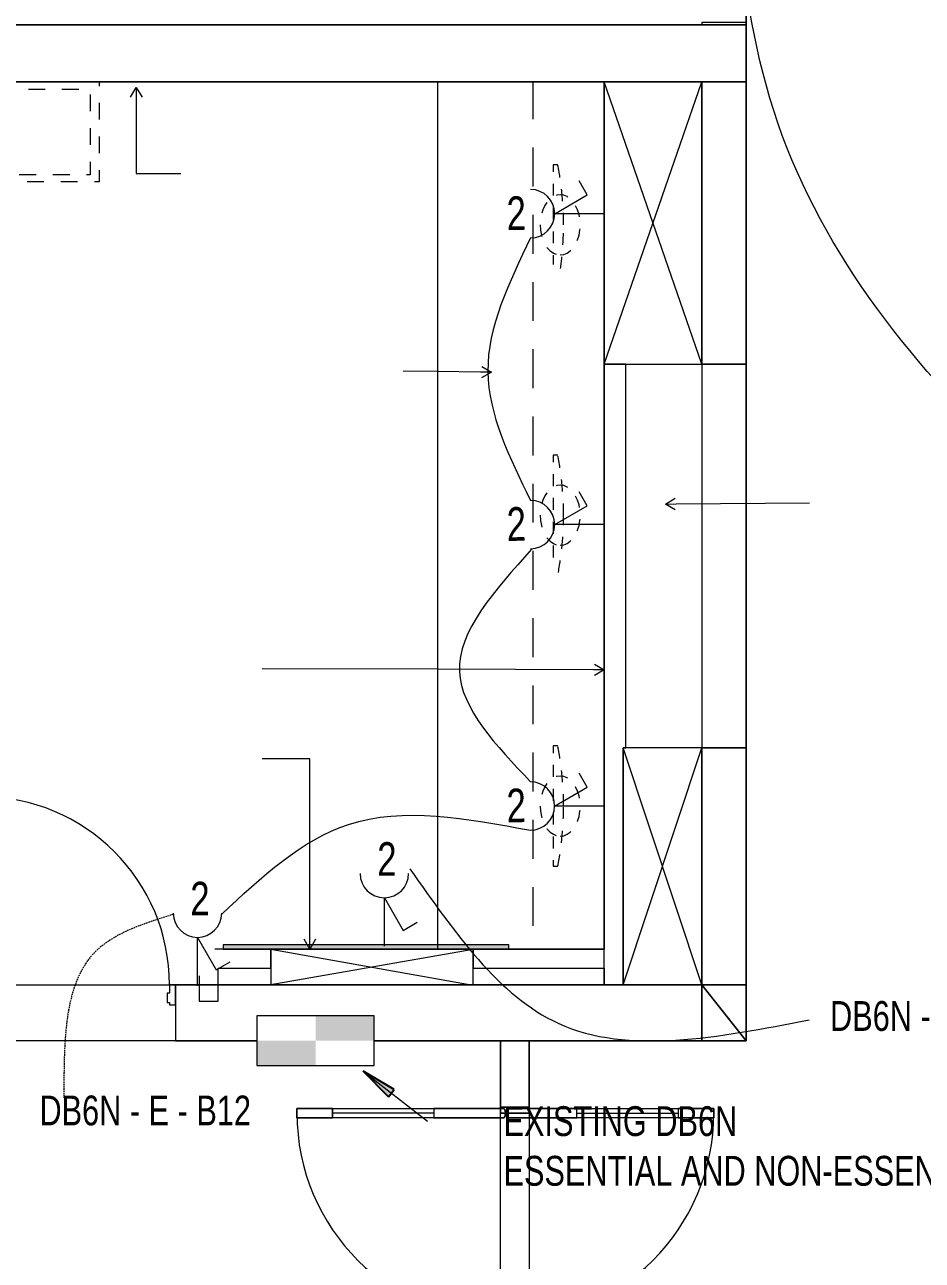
# Model space of a CAD drawing. Header units: millimetres. Extents: x 11356 to 46017, y -5218 to 16780.
# Drawn here: x 20712 to 24480, y 2852 to 8038 of the extents above; entities that cross this region are included whole.
import ezdxf

# ---------------------------------------------------------------- set-up
doc = ezdxf.new("R2010")
doc.units = ezdxf.units.MM
for name, pattern in [('IMPORT-Contour Line', [100, 50, -50]), ('IMPORT-Dashed', [282.222223, 141.111112, -141.111112]), ('IMPORT-Small Dashed', [141.111111, 70.555556, -70.555556]), ('WSP_NZ_Hidden', [9.5, 6.5, -3])]:
    doc.linetypes.add(name, pattern=pattern)
for name, color, linetype, lineweight in [('_Essential Power', 1, 'Continuous', 13), ('A-Des_ Columns', 7, 'Continuous', 13), ('A-Des_ Columns_Pen_No__183', 250, 'Continuous', 18), ('A-Des_ Columns_Pen_No__81', 251, 'Continuous', 18), ('A-Des_ Walls', 7, 'Continuous', 13), ('A-Des_ Walls_Pen_No__81', 251, 'Continuous', 18), ('ARCHICAD Doors_Pen_No__81', 251, 'Continuous', 18), ('L07 Enlarged Ground Proposed Plan 02_GFGF Enlarged Proposed Plan 02_dwg', 8, 'Continuous', 13), ('New_A-Des_ Fittings General', 7, 'Continuous', 13), ('New_A-Des_ Fittings General_Pen_No__64', 250, 'Continuous', 18), ('New_A-Des_ Fittings Joinery_Pen_No__4', 250, 'Continuous', 18), ('New_A-Des_ Fittings Joinery_Pen_No__64', 250, 'Continuous', 18), ('New_A-Des_ Furniture_Pen_No__1', 7, 'Continuous', 13), ('New_A-Des_ Furniture_Pen_No__4', 250, 'Continuous', 18), ('New_A-Des_ Walls_Pen_No__27', 250, 'Continuous', 18), ('New_A-Des_ Zones_Pen_No__94', 250, 'Continuous', 18), ('New_A-Doc_ Presentation_Furniture 1_50_Pen_No__85', 250, 'Continuous', 18)]:
    doc.layers.add(name, color=color, linetype=linetype, lineweight=lineweight)
doc.styles.add('Arial Narrow', font='ARIALN.TTF', dxfattribs={"width": 0.9, "height": 125})

# ---------------------------------------------------------------- blocks, each defined once
blk = doc.blocks.new('L07 Enlarged Ground Proposed Plan 02_GFGF Enlarged Proposed Plan 02_dwg_Column_4_1-12185969-NEW GROUND FLOOR LAYOUT - ELECTRICAL PROPOSED PLAN 02')
at = {"layer": 'A-Des_ Columns', "color": 50}
blk.add_line((23554.7, 7798.3), (23144.7, 7798.3), dxfattribs=at)
at = {"layer": 'A-Des_ Columns', "color": 50, "flags": 128}
for points in [[(23144.7, 7798.3), (23144.7, 6613.3), (23234.7, 6613.3)], [(23234.7, 6613.3), (23554.7, 6613.3), (23554.7, 7798.3)]]:
    blk.add_lwpolyline(points, dxfattribs=at)
at = {"layer": 'A-Des_ Columns_Pen_No__81', "color": 254}
blk.add_line((23554.7, 7798.3), (23144.7, 7798.3), dxfattribs=at)
at = {"layer": 'A-Des_ Columns_Pen_No__81', "color": 254, "flags": 128}
for points in [[(23144.7, 7798.3), (23144.7, 6613.3), (23234.7, 6613.3)], [(23234.7, 6613.3), (23554.7, 6613.3), (23554.7, 7798.3)]]:
    blk.add_lwpolyline(points, dxfattribs=at)
blk = doc.blocks.new('L07 Enlarged Ground Proposed Plan 02_GFGF Enlarged Proposed Plan 02_dwg_Column_5_1-12185970-NEW GROUND FLOOR LAYOUT - ELECTRICAL PROPOSED PLAN 02')
at = {"layer": 'A-Des_ Columns', "color": 50}
blk.add_line((23554.7, 5003.3), (23234.7, 5003.3), dxfattribs=at)
at = {"layer": 'A-Des_ Columns', "color": 50, "flags": 128}
for points in [[(23234.7, 5003.3), (23224.7, 5003.3), (23224.7, 4008.3)], [(23224.7, 4008.3), (23554.7, 4008.3), (23554.7, 5003.3)]]:
    blk.add_lwpolyline(points, dxfattribs=at)
at = {"layer": 'A-Des_ Columns_Pen_No__81', "color": 254}
blk.add_line((23554.7, 5003.3), (23234.7, 5003.3), dxfattribs=at)
at = {"layer": 'A-Des_ Columns_Pen_No__81', "color": 254, "flags": 128}
for points in [[(23234.7, 5003.3), (23224.7, 5003.3), (23224.7, 4008.3)], [(23224.7, 4008.3), (23554.7, 4008.3), (23554.7, 5003.3)]]:
    blk.add_lwpolyline(points, dxfattribs=at)
blk = doc.blocks.new('L07 Enlarged Ground Proposed Plan 02_GFGF Enlarged Proposed Plan 02_dwg_Wall_11_1-12185998-NEW GROUND FLOOR LAYOUT - ELECTRICAL PROPOSED PLAN 02')
at = {"layer": 'A-Des_ Walls', "color": 50, "flags": 128}
for points in [[(23739.7, 8048.3), (23554.7, 8048.3), (23554.7, 8038.3), (23739.7, 8038.3)], [(23739.7, 7798.3), (23554.7, 7798.3), (23554.7, 6613.3), (23739.7, 6613.3)]]:
    blk.add_lwpolyline(points, close=True, dxfattribs=at)
at = {"layer": 'A-Des_ Walls_Pen_No__81', "color": 254}
for p, q in [((23554.7, 7798.3), (23554.7, 6613.3)), ((23739.7, 6613.3), (23739.7, 7798.3))]:
    blk.add_line(p, q, dxfattribs=at)
at = {"layer": 'A-Des_ Walls_Pen_No__81', "color": 254, "flags": 128}
blk.add_lwpolyline([(23739.7, 8038.3), (23739.7, 8048.3), (23554.7, 8048.3), (23554.7, 8038.3)], dxfattribs=at)
blk = doc.blocks.new('L07 Enlarged Ground Proposed Plan 02_GFGF Enlarged Proposed Plan 02_dwg_CI Tools Door_12__1-12186007-NEW GROUND FLOOR LAYOUT - ELECTRICAL PROPOSED PLAN 02')
at = {"layer": 'ARCHICAD Doors_Pen_No__81', "color": 254}
for p, q in [((22429.7, 3469.3), (22004.7, 3469.3)), ((23029.7, 3469.3), (23454.7, 3469.3)), ((22429.7, 1719.3), (22004.7, 1719.3)), ((23029.7, 1719.3), (23454.7, 1719.3))]:
    blk.add_line(p, q, dxfattribs=at)
at = {"layer": 'ARCHICAD Doors_Pen_No__81', "color": 254, "flags": 128}
for points in [[(21854.7, 3449.3), (21854.7, 3489.3), (22004.7, 3489.3), (22004.7, 3449.3), (22004.7, 3489.3), (21854.7, 3489.3), (21854.7, 3449.3), (22004.7, 3449.3)], [(22709.7, 3494.3), (22829.7, 3494.3), (22829.7, 3469.3), (22709.7, 3469.3)], [(22829.7, 3469.3), (22829.7, 3494.3), (22709.7, 3494.3), (22709.7, 3469.3)], [(23604.7, 3489.3), (23454.7, 3489.3), (23454.7, 3449.3), (23604.7, 3449.3), (23604.7, 3489.3), (23454.7, 3489.3), (23454.7, 3449.3), (23604.7, 3449.3)], [(21854.7, 1739.3), (22004.7, 1739.3), (22004.7, 1699.3), (21854.7, 1699.3), (21854.7, 1739.3), (22004.7, 1739.3), (22004.7, 1699.3), (21854.7, 1699.3)], [(22709.7, 1694.3), (22829.7, 1694.3), (22829.7, 1719.3), (22709.7, 1719.3)], [(22829.7, 1719.3), (22829.7, 1694.3), (22709.7, 1694.3), (22709.7, 1719.3)], [(23604.7, 1699.3), (23454.7, 1699.3), (23454.7, 1739.3), (23604.7, 1739.3), (23604.7, 1699.3), (23454.7, 1699.3), (23454.7, 1739.3), (23604.7, 1739.3)]]:
    blk.add_lwpolyline(points, close=True, dxfattribs=at)
for points in [[(22724.3, 3489.3), (22429.7, 3489.3), (22429.7, 3449.3), (22724.3, 3449.3), (21854.7, 3449.3), (21854.7, 3489.3), (22724.3, 3489.3), (22429.7, 3489.3), (22429.7, 3449.3), (22724.3, 3449.3)], [(22735, 3449.3), (23029.7, 3449.3), (23029.7, 3489.3), (22735, 3489.3), (23604.7, 3489.3), (23604.7, 3449.3), (22735, 3449.3), (23029.7, 3449.3), (23029.7, 3489.3), (22735, 3489.3)], [(22724.3, 1699.3), (22429.7, 1699.3), (22429.7, 1739.3), (22724.3, 1739.3), (22429.7, 1739.3), (22429.7, 1699.3), (22724.3, 1699.3), (21854.7, 1699.3), (21854.7, 1739.3), (22724.3, 1739.3)], [(22735, 1739.3), (23029.7, 1739.3), (23029.7, 1699.3), (22735, 1699.3), (23029.7, 1699.3), (23029.7, 1739.3), (22735, 1739.3), (23604.7, 1739.3), (23604.7, 1699.3), (22735, 1699.3)]]:
    blk.add_lwpolyline(points, dxfattribs=at)
at = {"layer": 'ARCHICAD Doors_Pen_No__81', "color": 254}
for centre, radius, start, end in [((22689.7, 3469.3), 40, 330, 30), ((22689.7, 3469.3), 40, 330, 30), ((22689.7, 3469.3), 40, 330, 30), ((22769.7, 3469.3), 40, 150, 210), ((22769.7, 3469.3), 40, 150, 210), ((22769.7, 3469.3), 40, 150, 210), ((22729.7, 3469.3), 875, 180, 360), ((22729.7, 1719.3), 875, 0, 180), ((22689.7, 1719.3), 40, 330, 30), ((22689.7, 1719.3), 40, 330, 30), ((22689.7, 1719.3), 40, 330, 30), ((22769.7, 1719.3), 40, 150, 210), ((22769.7, 1719.3), 40, 150, 210), ((22769.7, 1719.3), 40, 150, 210)]:
    blk.add_arc(centre, radius, start, end, dxfattribs=at)
blk = doc.blocks.new('L07 Enlarged Ground Proposed Plan 02_GFGF Enlarged Proposed Plan 02_dwg_Wall_13_1-12186008-NEW GROUND FLOOR LAYOUT - ELECTRICAL PROPOSED PLAN 02')
at = {"layer": 'A-Des_ Walls', "color": 50, "flags": 128}
for points in [[(22709.7, 3773.3), (22709.7, 3494.3), (22829.7, 3494.3), (22829.7, 3773.3)], [(22709.7, 1373.3), (22829.7, 1373.3), (22829.7, 1694.3), (22709.7, 1694.3)]]:
    blk.add_lwpolyline(points, close=True, dxfattribs=at)
at = {"layer": 'A-Des_ Walls_Pen_No__81', "color": 254, "flags": 128}
for points in [[(22709.7, 3773.3), (22709.7, 3494.3), (22829.7, 3494.3), (22829.7, 3773.3)], [(22709.7, 1373.3), (22709.7, 1694.3), (22829.7, 1694.3), (22829.7, 1373.3)]]:
    blk.add_lwpolyline(points, dxfattribs=at)
blk.add_blockref('L07 Enlarged Ground Proposed Plan 02_GFGF Enlarged Proposed Plan 02_dwg_CI Tools Door_12__1-12186007-NEW GROUND FLOOR LAYOUT - ELECTRICAL PROPOSED PLAN 02', (0, 0))
blk = doc.blocks.new('L07 Enlarged Ground Proposed Plan 02_GFGF Enlarged Proposed Plan 02_dwg_Wall_43_1-12186057-NEW GROUND FLOOR LAYOUT - ELECTRICAL PROPOSED PLAN 02')
at = {"layer": 'A-Des_ Walls', "color": 50}
for p, q in [((17634.7, 7798.3), (22444.7, 7798.3)), ((22444.7, 7798.3), (23144.7, 7798.3))]:
    blk.add_line(p, q, dxfattribs=at)
at = {"layer": 'A-Des_ Walls', "color": 50, "flags": 128}
blk.add_lwpolyline([(23144.7, 7798.3), (23739.7, 7798.3), (23739.7, 8038.3), (18959.7, 8038.3)], dxfattribs=at)
at = {"layer": 'A-Des_ Walls_Pen_No__81', "color": 254}
for p, q in [((18959.7, 8038.3), (23554.7, 8038.3)), ((23739.7, 7798.3), (23739.7, 8038.3)), ((17634.7, 7798.3), (22444.7, 7798.3)), ((22444.7, 7798.3), (23144.7, 7798.3)), ((23144.7, 7798.3), (23554.7, 7798.3))]:
    blk.add_line(p, q, dxfattribs=at)
blk = doc.blocks.new('L07 Enlarged Ground Proposed Plan 02_GFGF Enlarged Proposed Plan 02_dwg_Wall_60_1-12186077-NEW GROUND FLOOR LAYOUT - ELECTRICAL PROPOSED PLAN 02')
at = {"layer": 'A-Des_ Walls', "color": 50, "flags": 128}
blk.add_lwpolyline([(18959.7, 8038.3), (23739.7, 8038.3), (23739.7, 8113.3), (18959.7, 8113.3)], dxfattribs=at)
at = {"layer": 'A-Des_ Walls_Pen_No__81', "color": 254, "flags": 128}
blk.add_lwpolyline([(18959.7, 8038.3), (23739.7, 8038.3), (23739.7, 8113.3), (18959.7, 8113.3)], dxfattribs=at)
blk = doc.blocks.new('L07 Enlarged Ground Proposed Plan 02_GFGF Enlarged Proposed Plan 02_dwg_Wall_125_1-12186162-NEW GROUND FLOOR LAYOUT - ELECTRICAL PROPOSED PLAN 02')
at = {"layer": 'A-Des_ Walls', "color": 50, "flags": 128}
blk.add_lwpolyline([(23739.7, 4008.3), (23739.7, 5003.3), (23554.7, 5003.3), (23554.7, 4008.3)], close=True, dxfattribs=at)
at = {"layer": 'A-Des_ Walls_Pen_No__81', "color": 254}
for p, q in [((23554.7, 5003.3), (23554.7, 4008.3)), ((23739.7, 4008.3), (23739.7, 5003.3))]:
    blk.add_line(p, q, dxfattribs=at)
blk = doc.blocks.new('L07 Enlarged Ground Proposed Plan 02_GFGF Enlarged Proposed Plan 02_dwg_Wall_126_1-12186163-NEW GROUND FLOOR LAYOUT - ELECTRICAL PROPOSED PLAN 02')
at = {"layer": 'A-Des_ Walls', "color": 50, "flags": 128}
blk.add_lwpolyline([(23554.7, 6613.3), (23554.7, 5003.3), (23739.7, 5003.3), (23739.7, 6613.3)], close=True, dxfattribs=at)
at = {"layer": 'A-Des_ Walls_Pen_No__81', "color": 254}
for p, q in [((23554.7, 6613.3), (23554.7, 5003.3)), ((23739.7, 5003.3), (23739.7, 6613.3))]:
    blk.add_line(p, q, dxfattribs=at)
blk = doc.blocks.new('L07 Enlarged Ground Proposed Plan 02_GFGF Enlarged Proposed Plan 02_dwg_Slab_29_1-12186318-NEW GROUND FLOOR LAYOUT - ELECTRICAL PROPOSED PLAN 02')
at = {"layer": 'New_A-Des_ Fittings Joinery_Pen_No__64', "color": 253}
for p, q in [((22444.7, 4176.3), (22444.7, 4158.3)), ((22444.7, 4158.3), (22594.7, 4158.3)), ((22594.7, 4158.3), (22744.7, 4158.3))]:
    blk.add_line(p, q, dxfattribs=at)
at = {"layer": 'New_A-Des_ Fittings Joinery_Pen_No__64', "color": 253, "flags": 128}
for points in [[(23144.7, 6613.3), (23144.7, 7798.3), (22444.7, 7798.3), (22444.7, 5494.7), (22444.7, 4858.3), (22444.7, 4176.3)], [(22744.7, 4158.3), (23144.7, 4158.3), (23144.7, 5003.3), (23144.7, 6613.3)]]:
    blk.add_lwpolyline(points, dxfattribs=at)
blk = doc.blocks.new('L07 Enlarged Ground Proposed Plan 02_GFGF Enlarged Proposed Plan 02_dwg_Wall_129_1-12186336-NEW GROUND FLOOR LAYOUT - ELECTRICAL PROPOSED PLAN 02')
at = {"layer": 'New_A-Des_ Walls_Pen_No__27', "color": 253}
blk.add_line((23144.7, 5003.3), (23144.7, 4158.3), dxfattribs=at)
at = {"layer": 'New_A-Des_ Walls_Pen_No__27', "color": 253, "flags": 128}
blk.add_lwpolyline([(23144.7, 4078.3), (23144.7, 4008.3), (23224.7, 4008.3), (23224.7, 5003.3)], dxfattribs=at)
blk = doc.blocks.new('L07 Enlarged Ground Proposed Plan 02_GFGF Enlarged Proposed Plan 02_dwg_Wall_135_1-12186342-NEW GROUND FLOOR LAYOUT - ELECTRICAL PROPOSED PLAN 02')
at = {"layer": 'New_A-Des_ Walls_Pen_No__27', "color": 253}
for p, q in [((22744.7, 4158.3), (22594.7, 4158.3)), ((23144.7, 4158.3), (22744.7, 4158.3))]:
    blk.add_line(p, q, dxfattribs=at)
at = {"layer": 'New_A-Des_ Walls_Pen_No__27', "color": 253, "flags": 128}
blk.add_lwpolyline([(22594.7, 4158.3), (22594.7, 4078.3), (23144.7, 4078.3)], dxfattribs=at)
blk = doc.blocks.new('L07 Enlarged Ground Proposed Plan 02_GFGF Enlarged Proposed Plan 02_dwg_Wall_136_1-12186343-NEW GROUND FLOOR LAYOUT - ELECTRICAL PROPOSED PLAN 02')
at = {"layer": 'New_A-Des_ Walls_Pen_No__27', "color": 253, "flags": 128}
blk.add_lwpolyline([(23224.7, 5003.3), (23234.7, 5003.3), (23234.7, 6613.3), (23144.7, 6613.3), (23144.7, 5003.3)], dxfattribs=at)
blk = doc.blocks.new('L07 Enlarged Ground Proposed Plan 02_GFGF Enlarged Proposed Plan 02_dwg_Wall_137_1-12186344-NEW GROUND FLOOR LAYOUT - ELECTRICAL PROPOSED PLAN 02')
at = {"layer": 'New_A-Des_ Walls_Pen_No__27', "color": 253}
for p, q in [((21544.7, 4158.3), (21509.7, 4158.3)), ((21744.7, 4158.3), (21544.7, 4158.3))]:
    blk.add_line(p, q, dxfattribs=at)
at = {"layer": 'New_A-Des_ Walls_Pen_No__27', "color": 253, "flags": 128}
blk.add_lwpolyline([(21524.7, 4078.3), (21744.7, 4078.3), (21744.7, 4158.3)], dxfattribs=at)
blk = doc.blocks.new('L07 Enlarged Ground Proposed Plan 02_GFGF Enlarged Proposed Plan 02_dwg_Wall_138_1-12186345-NEW GROUND FLOOR LAYOUT - ELECTRICAL PROPOSED PLAN 02')
at = {"layer": 'New_A-Des_ Walls_Pen_No__27', "color": 253, "flags": 128}
blk.add_lwpolyline([(21444.7, 4045.7), (21444.7, 3939.9), (21524.7, 3939.9), (21524.7, 4078.3)], dxfattribs=at)
blk = doc.blocks.new('L07 Enlarged Ground Proposed Plan 02_GFGF Enlarged Proposed Plan 02_dwg_Monitor _LCD_ 24-12186386-NEW GROUND FLOOR LAYOUT - ELECTRICAL PROPOSED PLAN 02')
at = {"layer": 'New_A-Des_ Furniture_Pen_No__4', "color": 253, "linetype": 'IMPORT-Contour Line', "flags": 128}
blk.add_lwpolyline([(22949.8, 7450.8), (22929.8, 7450.8), (22929.8, 7031.9)], dxfattribs=at)
blk.add_lwpolyline([(22959.8, 7072.1), (22974.4, 7074), (22988.5, 7079.7), (23001.8, 7089), (23013.8, 7101.6), (23024.2, 7117.2), (23032.6, 7135.2), (23038.8, 7155.1), (23042.6, 7176.4), (23043.9, 7198.3), (23042.6, 7220.2), (23038.8, 7241.5), (23032.6, 7261.4), (23024.2, 7279.5), (23013.8, 7295), (23001.8, 7307.6), (22988.5, 7316.9), (22974.4, 7322.6), (22959.8, 7324.5), (22945.1, 7322.6), (22931, 7316.9), (22917.7, 7307.6), (22905.7, 7295), (22895.3, 7279.5), (22886.9, 7261.4), (22880.7, 7241.5), (22876.9, 7220.2), (22875.6, 7198.3), (22876.9, 7176.4), (22880.7, 7155.1), (22886.9, 7135.2), (22895.3, 7117.2), (22905.7, 7101.6), (22917.7, 7089), (22931, 7079.7), (22945.1, 7074)], close=True, dxfattribs=at)
at = {"layer": 'New_A-Des_ Furniture_Pen_No__4', "color": 253, "linetype": 'IMPORT-Contour Line'}
for start, end in [(360, 10.9312), (352.0617, 0)]:
    blk.add_arc((21642.6, 7198.3), 1331.3, start, end, dxfattribs=at)
blk = doc.blocks.new('L07 Enlarged Ground Proposed Plan 02_GFGF Enlarged Proposed Plan 02_dwg_Cadimage Cabinet_8-12186408-NEW GROUND FLOOR LAYOUT - ELECTRICAL PROPOSED PLAN 02')
at = {"layer": 'New_A-Des_ Fittings Joinery_Pen_No__4', "color": 253, "linetype": 'IMPORT-Dashed', "flags": 128}
blk.add_lwpolyline([(22844.7, 4158.3), (23144.7, 4158.3), (23144.7, 5068.3), (23144.7, 5978.3), (23144.7, 6888.3), (23144.7, 7798.3), (22844.7, 7798.3), (22844.7, 4158.3), (23144.7, 4158.3), (23144.7, 7798.3), (22844.7, 7798.3), (22844.7, 6888.3), (22844.7, 5978.3), (22844.7, 5068.3)], close=True, dxfattribs=at)
blk = doc.blocks.new('L07 Enlarged Ground Proposed Plan 02_GFGF Enlarged Proposed Plan 02_dwg_Monitor _LCD_ 24-12186409-NEW GROUND FLOOR LAYOUT - ELECTRICAL PROPOSED PLAN 02')
at = {"layer": 'New_A-Des_ Furniture_Pen_No__4', "color": 253, "linetype": 'IMPORT-Contour Line', "flags": 128}
blk.add_lwpolyline([(22949.8, 5010.8), (22929.8, 5010.8), (22929.8, 4505.9), (22949.8, 4505.9)], dxfattribs=at)
blk.add_lwpolyline([(22959.8, 4632.1), (22974.4, 4634), (22988.5, 4639.7), (23001.8, 4649), (23013.8, 4661.6), (23024.2, 4677.2), (23032.6, 4695.2), (23038.8, 4715.1), (23042.6, 4736.4), (23043.9, 4758.3), (23042.6, 4780.2), (23038.8, 4801.5), (23032.6, 4821.4), (23024.2, 4839.5), (23013.8, 4855), (23001.8, 4867.6), (22988.5, 4876.9), (22974.4, 4882.6), (22959.8, 4884.5), (22945.1, 4882.6), (22931, 4876.9), (22917.7, 4867.6), (22905.7, 4855), (22895.3, 4839.5), (22886.9, 4821.4), (22880.7, 4801.5), (22876.9, 4780.2), (22875.6, 4758.3), (22876.9, 4736.4), (22880.7, 4715.1), (22886.9, 4695.2), (22895.3, 4677.2), (22905.7, 4661.6), (22917.7, 4649), (22931, 4639.7), (22945.1, 4634)], close=True, dxfattribs=at)
at = {"layer": 'New_A-Des_ Furniture_Pen_No__4', "color": 253, "linetype": 'IMPORT-Contour Line'}
for start, end in [(360, 10.9312), (349.0688, 0)]:
    blk.add_arc((21642.6, 4758.3), 1331.3, start, end, dxfattribs=at)
blk = doc.blocks.new('L07 Enlarged Ground Proposed Plan 02_GFGF Enlarged Proposed Plan 02_dwg_trolley_box_bis_20130117-12186410-NEW GROUND FLOOR LAYOUT - ELECTRICAL PROPOSED PLAN 02')
at = {"layer": 'New_A-Des_ Furniture_Pen_No__1', "color": 9, "linetype": 'IMPORT-Small Dashed', "flags": 128}
for points in [[(20124.9, 7798.3), (21024.9, 7798.3), (21024.9, 7378.3), (20124.9, 7378.3)], [(20162.9, 7768.3), (20986.9, 7768.3), (20986.9, 7408.3), (20162.9, 7408.3)]]:
    blk.add_lwpolyline(points, close=True, dxfattribs=at)
blk = doc.blocks.new('L07 Enlarged Ground Proposed Plan 02_GFGF Enlarged Proposed Plan 02_dwg_Monitor _LCD_ 24-12186413-NEW GROUND FLOOR LAYOUT - ELECTRICAL PROPOSED PLAN 02')
at = {"layer": 'New_A-Des_ Furniture_Pen_No__4', "color": 253, "linetype": 'IMPORT-Contour Line', "flags": 128}
blk.add_lwpolyline([(22949.8, 6231.6), (22929.8, 6231.6), (22929.8, 5751.9)], dxfattribs=at)
blk.add_lwpolyline([(22959.8, 5852.9), (22974.4, 5854.8), (22988.5, 5860.5), (23001.8, 5869.8), (23013.8, 5882.4), (23024.2, 5898), (23032.6, 5916), (23038.8, 5935.9), (23042.6, 5957.2), (23043.9, 5979.1), (23042.6, 6001), (23038.8, 6022.3), (23032.6, 6042.2), (23024.2, 6060.3), (23013.8, 6075.8), (23001.8, 6088.4), (22988.5, 6097.7), (22974.4, 6103.4), (22959.8, 6105.3), (22945.1, 6103.4), (22931, 6097.7), (22917.7, 6088.4), (22905.7, 6075.8), (22895.3, 6060.3), (22886.9, 6042.2), (22880.7, 6022.3), (22876.9, 6001), (22875.6, 5979.1), (22876.9, 5957.2), (22880.7, 5935.9), (22886.9, 5916), (22895.3, 5898), (22905.7, 5882.4), (22917.7, 5869.8), (22931, 5860.5), (22945.1, 5854.8)], close=True, dxfattribs=at)
at = {"layer": 'New_A-Des_ Furniture_Pen_No__4', "color": 253, "linetype": 'IMPORT-Contour Line'}
for start, end in [(360, 10.9312), (349.6199, 0)]:
    blk.add_arc((21642.6, 5979.1), 1331.3, start, end, dxfattribs=at)
blk = doc.blocks.new('L07 Enlarged Ground Proposed Plan 02_GFGF Enlarged Proposed Plan 02_dwg_Slab_45_1-12186419-NEW GROUND FLOOR LAYOUT - ELECTRICAL PROPOSED PLAN 02')
at = {"layer": 'New_A-Des_ Fittings General', "lineweight": 18}
blk.add_hatch(color=10, dxfattribs=at).paths.add_polyline_path([(21544.7, 4158.3), (22744.7, 4158.3), (22744.7, 4176.3), (21544.7, 4176.3)])
at = {"layer": 'New_A-Des_ Fittings General_Pen_No__64', "color": 253, "flags": 128}
blk.add_lwpolyline([(21544.7, 4158.3), (22744.7, 4158.3), (22744.7, 4176.3), (21544.7, 4176.3)], close=True, dxfattribs=at)
blk = doc.blocks.new('L07 Enlarged Ground Proposed Plan 02_GFGF Enlarged Proposed Plan 02_dwg_CI Tools Door_50__1-12186425-NEW GROUND FLOOR LAYOUT - ELECTRICAL PROPOSED PLAN 02')
at = {"layer": 'ARCHICAD Doors_Pen_No__81', "color": 254}
blk.add_line((20547.2, 4383.3), (20547.2, 4628.3), dxfattribs=at)
at = {"layer": 'ARCHICAD Doors_Pen_No__81', "color": 254, "flags": 128}
for points in [[(20564.7, 4383.3), (20564.7, 4008.3), (20529.7, 4008.3), (20529.7, 4798.3), (20564.7, 4798.3), (20564.7, 4008.3), (20529.7, 4008.3), (20529.7, 4383.3), (20564.7, 4383.3), (20564.7, 4008.3), (20529.7, 4008.3), (20529.7, 4383.3)], [(20564.7, 4798.3), (20529.7, 4798.3), (20529.7, 4628.3), (20564.7, 4628.3), (20529.7, 4628.3), (20529.7, 4798.3), (20564.7, 4798.3), (20564.7, 4628.3)], [(20539.7, 3973.3), (20539.7, 3933.3), (20529.7, 3933.3), (20529.7, 3923.3), (20504.7, 3923.3), (20504.7, 4008.3), (20529.7, 4008.3), (20529.7, 3973.3), (20539.7, 3973.3), (20539.7, 3933.3), (20529.7, 3933.3), (20529.7, 3923.3), (20504.7, 3923.3), (20504.7, 4008.3), (20529.7, 4008.3), (20529.7, 3973.3)], [(21309.7, 3973.3), (21309.7, 3933.3), (21319.7, 3933.3), (21319.7, 3923.3), (21344.7, 3923.3), (21344.7, 4008.3), (21319.7, 4008.3), (21319.7, 3973.3), (21309.7, 3973.3), (21309.7, 3933.3), (21319.7, 3933.3), (21319.7, 3923.3), (21344.7, 3923.3), (21344.7, 4008.3), (21319.7, 4008.3), (21319.7, 3973.3)]]:
    blk.add_lwpolyline(points, close=True, dxfattribs=at)
at = {"layer": 'ARCHICAD Doors_Pen_No__81', "color": 254}
blk.add_arc((20529.7, 4008.3), 790, 0, 90, dxfattribs=at)
blk = doc.blocks.new('L07 Enlarged Ground Proposed Plan 02_GFGF Enlarged Proposed Plan 02_dwg_Wall_139_1-12186428-NEW GROUND FLOOR LAYOUT - ELECTRICAL PROPOSED PLAN 02')
at = {"layer": 'A-Des_ Walls', "color": 50, "flags": 128}
for points in [[(21344.7, 4008.3), (21344.7, 3923.3), (21344.7, 3773.3), (21686.8, 3773.3)], [(22179.5, 3773.3), (23554.7, 3773.3), (23554.7, 4008.3), (21344.7, 4008.3)]]:
    blk.add_lwpolyline(points, dxfattribs=at)
for points in [[(23739.7, 4008.3), (23554.7, 4008.3), (23739.7, 3773.3)], [(23554.7, 3773.3), (23739.7, 3773.3), (23554.7, 4008.3)]]:
    blk.add_lwpolyline(points, close=True, dxfattribs=at)
at = {"layer": 'A-Des_ Walls_Pen_No__81', "color": 254}
blk.add_line((22179.5, 3773.3), (22709.7, 3773.3), dxfattribs=at)
at = {"layer": 'A-Des_ Walls_Pen_No__81', "color": 254, "flags": 128}
for points in [[(23554.7, 4008.3), (21344.7, 4008.3), (21344.7, 3923.3), (21344.7, 3773.3), (21686.8, 3773.3)], [(22829.7, 3773.3), (23739.7, 3773.3), (23739.7, 4008.3)]]:
    blk.add_lwpolyline(points, dxfattribs=at)
blk.add_blockref('L07 Enlarged Ground Proposed Plan 02_GFGF Enlarged Proposed Plan 02_dwg_CI Tools Door_50__1-12186425-NEW GROUND FLOOR LAYOUT - ELECTRICAL PROPOSED PLAN 02', (0, 0))
blk = doc.blocks.new('L07 Enlarged Ground Proposed Plan 02_GFGF Enlarged Proposed Plan 02_dwg_Column_20_1-12186429-NEW GROUND FLOOR LAYOUT - ELECTRICAL PROPOSED PLAN 02')
at = {"layer": 'A-Des_ Columns', "color": 50, "flags": 128}
blk.add_lwpolyline([(22594.7, 4158.3), (21744.7, 4158.3), (21744.7, 4008.3), (22594.7, 4008.3)], close=True, dxfattribs=at)
at = {"layer": 'A-Des_ Columns_Pen_No__81', "color": 254, "flags": 128}
blk.add_lwpolyline([(22594.7, 4158.3), (21744.7, 4158.3), (21744.7, 4008.3), (22594.7, 4008.3)], close=True, dxfattribs=at)
blk = doc.blocks.new('L07 Enlarged Ground Proposed Plan 02_GFGF Enlarged Proposed Plan 02_dwg_ARROWHEAD_14-12186451-NEW GROUND FLOOR LAYOUT - ELECTRICAL PROPOSED PLAN 02')
at = {"layer": 'New_A-Doc_ Presentation_Furniture 1_50_Pen_No__85', "color": 9, "lineweight": 13}
blk.add_line((0, 0), (-1, 0), dxfattribs=at)
at = {"layer": 'New_A-Doc_ Presentation_Furniture 1_50_Pen_No__85', "color": 9, "lineweight": 13, "flags": 128}
blk.add_lwpolyline([(-0.9093, 0.525), (0, 0), (-0.9093, -0.525)], dxfattribs=at)
blk = doc.blocks.new('L07 Enlarged Ground Proposed Plan 02_GFGF Enlarged Proposed Plan 02_dwg-12097911-NEW GROUND FLOOR LAYOUT - ELECTRICAL PROPOSED PLAN 02')
at = {"layer": 'A-Des_ Columns_Pen_No__183', "color": 253}
for p, q in [((23144.7, 6613.3), (23554.7, 7798.3)), ((23554.7, 6613.3), (23144.7, 7798.3)), ((23224.7, 4008.3), (23554.7, 5003.3)), ((23554.7, 4008.3), (23224.7, 5003.3)), ((21736.4, 4008.3), (22594.7, 4158.3)), ((21744.7, 4158.3), (22586.4, 4008.3))]:
    blk.add_line(p, q, dxfattribs=at)
at = {"layer": 'New_A-Des_ Zones_Pen_No__94', "color": 253}
for p, q in [((23144.7, 5003.3), (23144.7, 6613.3)), ((20359.7, 4008.3), (21444.7, 4008.3)), ((21444.7, 4008.3), (21524.7, 4008.3)), ((21524.7, 4008.3), (23144.7, 4008.3)), ((21686.8, 3773.3), (11894.6, 3773.3))]:
    blk.add_line(p, q, dxfattribs=at)
at = {"layer": 'New_A-Des_ Zones_Pen_No__94', "color": 253, "flags": 128}
for points in [[(23739.7, 8048.3), (23739.7, 3773.3), (22829.7, 3773.3), (22829.7, 1373.3), (23739.7, 1373.3), (23739.7, -3311.6), (25919.7, -3311.6), (25919.7, -2319.3), (26320.7, -2319.3), (26316.4, 98), (25919.7, 98), (25919.7, 1373.3), (32239.7, 1373.3), (32239.7, 3773.3), (25919.7, 3773.3), (25919.7, 8048.3), (25919.7, 8113.3), (24399.7, 8113.3), (23739.7, 8113.3), (23739.7, 8048.3)], [(22444.7, 7798.3), (20084.7, 7798.3), (20084.7, 7378.3), (19114.7, 7378.3), (19114.7, 7798.3), (17634.7, 7798.3)], [(23144.7, 6613.3), (23144.7, 7798.3), (22444.7, 7798.3)], [(23144.7, 4008.3), (23144.7, 4078.3), (23144.7, 5003.3)], [(11894.6, 1373.3), (22709.7, 1373.3), (22709.7, 3773.3), (22179.5, 3773.3)]]:
    blk.add_lwpolyline(points, dxfattribs=at)
at = {"layer": 'New_A-Doc_ Presentation_Furniture 1_50_Pen_No__85', "color": 253}
for p, q in [((22444.7, 6582.4), (22300.2, 6584.3)), ((22625.7, 6580), (22444.7, 6582.4)), ((23446.8, 6026.5), (24006.3, 6031)), ((22444.7, 5332.4), (21708.6, 5334.9)), ((23099.1, 5330.2), (22444.7, 5332.4))]:
    blk.add_line(p, q, dxfattribs=at)
at = {"layer": 'New_A-Doc_ Presentation_Furniture 1_50_Pen_No__85', "color": 253, "flags": 128}
for points in [[(21180.6, 7729.7), (21180.6, 7413.3), (21367.8, 7413.3)], [(21908.9, 4203.9), (21908.9, 4956.8), (21708.6, 4956.8)]]:
    blk.add_lwpolyline(points, dxfattribs=at)
for name in ['L07 Enlarged Ground Proposed Plan 02_GFGF Enlarged Proposed Plan 02_dwg_Wall_60_1-12186077-NEW GROUND FLOOR LAYOUT - ELECTRICAL PROPOSED PLAN 02', 'L07 Enlarged Ground Proposed Plan 02_GFGF Enlarged Proposed Plan 02_dwg_Wall_11_1-12185998-NEW GROUND FLOOR LAYOUT - ELECTRICAL PROPOSED PLAN 02', 'L07 Enlarged Ground Proposed Plan 02_GFGF Enlarged Proposed Plan 02_dwg_Wall_43_1-12186057-NEW GROUND FLOOR LAYOUT - ELECTRICAL PROPOSED PLAN 02', 'L07 Enlarged Ground Proposed Plan 02_GFGF Enlarged Proposed Plan 02_dwg_trolley_box_bis_20130117-12186410-NEW GROUND FLOOR LAYOUT - ELECTRICAL PROPOSED PLAN 02', 'L07 Enlarged Ground Proposed Plan 02_GFGF Enlarged Proposed Plan 02_dwg_Slab_29_1-12186318-NEW GROUND FLOOR LAYOUT - ELECTRICAL PROPOSED PLAN 02', 'L07 Enlarged Ground Proposed Plan 02_GFGF Enlarged Proposed Plan 02_dwg_Cadimage Cabinet_8-12186408-NEW GROUND FLOOR LAYOUT - ELECTRICAL PROPOSED PLAN 02', 'L07 Enlarged Ground Proposed Plan 02_GFGF Enlarged Proposed Plan 02_dwg_Column_4_1-12185969-NEW GROUND FLOOR LAYOUT - ELECTRICAL PROPOSED PLAN 02', 'L07 Enlarged Ground Proposed Plan 02_GFGF Enlarged Proposed Plan 02_dwg_Monitor _LCD_ 24-12186386-NEW GROUND FLOOR LAYOUT - ELECTRICAL PROPOSED PLAN 02', 'L07 Enlarged Ground Proposed Plan 02_GFGF Enlarged Proposed Plan 02_dwg_Wall_136_1-12186343-NEW GROUND FLOOR LAYOUT - ELECTRICAL PROPOSED PLAN 02', 'L07 Enlarged Ground Proposed Plan 02_GFGF Enlarged Proposed Plan 02_dwg_Wall_126_1-12186163-NEW GROUND FLOOR LAYOUT - ELECTRICAL PROPOSED PLAN 02', 'L07 Enlarged Ground Proposed Plan 02_GFGF Enlarged Proposed Plan 02_dwg_Monitor _LCD_ 24-12186413-NEW GROUND FLOOR LAYOUT - ELECTRICAL PROPOSED PLAN 02', 'L07 Enlarged Ground Proposed Plan 02_GFGF Enlarged Proposed Plan 02_dwg_Wall_139_1-12186428-NEW GROUND FLOOR LAYOUT - ELECTRICAL PROPOSED PLAN 02', 'L07 Enlarged Ground Proposed Plan 02_GFGF Enlarged Proposed Plan 02_dwg_Monitor _LCD_ 24-12186409-NEW GROUND FLOOR LAYOUT - ELECTRICAL PROPOSED PLAN 02', 'L07 Enlarged Ground Proposed Plan 02_GFGF Enlarged Proposed Plan 02_dwg_Wall_129_1-12186336-NEW GROUND FLOOR LAYOUT - ELECTRICAL PROPOSED PLAN 02', 'L07 Enlarged Ground Proposed Plan 02_GFGF Enlarged Proposed Plan 02_dwg_Column_5_1-12185970-NEW GROUND FLOOR LAYOUT - ELECTRICAL PROPOSED PLAN 02', 'L07 Enlarged Ground Proposed Plan 02_GFGF Enlarged Proposed Plan 02_dwg_Wall_125_1-12186162-NEW GROUND FLOOR LAYOUT - ELECTRICAL PROPOSED PLAN 02', 'L07 Enlarged Ground Proposed Plan 02_GFGF Enlarged Proposed Plan 02_dwg_Wall_137_1-12186344-NEW GROUND FLOOR LAYOUT - ELECTRICAL PROPOSED PLAN 02', 'L07 Enlarged Ground Proposed Plan 02_GFGF Enlarged Proposed Plan 02_dwg_Slab_45_1-12186419-NEW GROUND FLOOR LAYOUT - ELECTRICAL PROPOSED PLAN 02', 'L07 Enlarged Ground Proposed Plan 02_GFGF Enlarged Proposed Plan 02_dwg_Column_20_1-12186429-NEW GROUND FLOOR LAYOUT - ELECTRICAL PROPOSED PLAN 02', 'L07 Enlarged Ground Proposed Plan 02_GFGF Enlarged Proposed Plan 02_dwg_Wall_135_1-12186342-NEW GROUND FLOOR LAYOUT - ELECTRICAL PROPOSED PLAN 02', 'L07 Enlarged Ground Proposed Plan 02_GFGF Enlarged Proposed Plan 02_dwg_Wall_138_1-12186345-NEW GROUND FLOOR LAYOUT - ELECTRICAL PROPOSED PLAN 02', 'L07 Enlarged Ground Proposed Plan 02_GFGF Enlarged Proposed Plan 02_dwg_Wall_13_1-12186008-NEW GROUND FLOOR LAYOUT - ELECTRICAL PROPOSED PLAN 02']:
    blk.add_blockref(name, (0, 0))
for p, xscale, yscale, zscale, rotation in [((21180.6, 7775.3), 45.60000000000001, 45.60000000000001, 45.60000000000001, 90), ((22671.3, 6579.4), 45.6, 45.6, 45.6, 359.239533358132), ((23401.2, 6026.1), 45.6, 45.6, 45.6, 180.4664156413169), ((23144.7, 5330), 45.6, 45.6, 45.6, 359.8034703796769), ((21908.9, 4158.3), 45.6, 45.6, 45.6, 270)]:
    blk.add_blockref('L07 Enlarged Ground Proposed Plan 02_GFGF Enlarged Proposed Plan 02_dwg_ARROWHEAD_14-12186451-NEW GROUND FLOOR LAYOUT - ELECTRICAL PROPOSED PLAN 02', p, dxfattribs=dict(xscale=xscale, yscale=yscale, zscale=zscale, rotation=rotation))

msp = doc.modelspace()

# ---------------------------------------------------------------- hatches: boundary and pattern name
for color, points in [(1, [(22179.5, 3773.3), (22179.5, 3877.1), (21933.2, 3877.1), (21933.2, 3773.3)]), (1, [(21933.2, 3669.5), (21933.2, 3773.3), (21686.8, 3773.3), (21686.8, 3669.5)]), (7, [(22133, 3645.7), (22239.2, 3537.9), (22263.4, 3569.1)])]:
    msp.add_hatch(color=color).paths.add_polyline_path(points)

# ---------------------------------------------------------------- linework, layer by layer
at = {"color": 10, "lineweight": 18}
for p, q in [((21686.8, 3877.1), (21686.8, 3669.5)), ((22179.5, 3877.1), (21686.8, 3877.1)), ((22179.5, 3669.5), (22179.5, 3877.1)), ((21686.8, 3669.5), (22179.5, 3669.5))]:
    msp.add_line(p, q, dxfattribs=at)
at = {"color": 7}
for p, q in [((22133, 3645.7), (22239.2, 3537.9)), ((22263.4, 3569.1), (22133, 3645.7)), ((22239.2, 3537.9), (22263.4, 3569.1))]:
    msp.add_line(p, q, dxfattribs=at)
at = {"layer": '_Essential Power', "color": 10, "lineweight": 18}
for p, q in [((23073.5, 7324), (23039.7, 7382.7)), ((22936.7, 7245), (23073.5, 7324)), ((23139.9, 7245), (22936.7, 7245)), ((23073.5, 6019.1), (23039.7, 6077.7)), ((22936.6, 5940.1), (23073.5, 6019.1)), ((23139.9, 5940.1), (22936.6, 5940.1)), ((23073.2, 4837.7), (23039.3, 4896.3)), ((22936.3, 4758.6), (23073.2, 4837.7)), ((23139.5, 4758.6), (22936.3, 4758.6)), ((22221.7, 4170.1), (22221.7, 4373.3)), ((22221.7, 4373.3), (22300.7, 4236.4)), ((22300.7, 4236.4), (22359.4, 4270.3)), ((21437.2, 4003.8), (21437.2, 4207)), ((21437.2, 4207), (21516.2, 4070.2)), ((21516.2, 4070.2), (21574.9, 4104))]:
    msp.add_line(p, q, dxfattribs=at)
at = {"layer": '_Essential Power', "color": 7}
msp.add_line((22133, 3645.7), (22402.4, 3435.7), dxfattribs=at)
at = {"layer": '_Essential Power', "color": 10, "lineweight": 18}
for centre, start, end in [((22835.1, 7245), 270, 90), ((22835, 5940.1), 270, 90), ((22834.7, 4758.6), 270, 90), ((22221.7, 4474.9), 180, 0), ((21437.2, 4308.7), 180, 0)]:
    msp.add_arc(centre, 101.6, start, end, dxfattribs=at)
at = {"layer": '_Essential Power'}
for points in [[(26437.2, 4984.3), (23856.1, 7678.2), (23515.1, 11295.9), (21444.4, 13807.3)], [(22835.6, 7143.3), (22656.1, 6582.3), (22835.3, 6041.7)], [(22839, 5836.1), (22537, 5323.3), (22835.4, 4860)], [(21537.5, 4303.5), (22070.6, 4681.1), (22835.4, 4656.6)]]:
    msp.add_spline(points, degree=3, dxfattribs=at)
at = {"layer": '_Essential Power', "color": 18, "true_color": 0x000000}
msp.add_spline([(22329.1, 4495.2), (22951.8, 3846.5), (24004.3, 3861.2)], degree=3, dxfattribs=at)
at = {"layer": '_Essential Power', "color": 0, "linetype": 'WSP_NZ_Hidden'}
msp.add_spline([(21335.9, 4304), (21015.8, 4154), (20876.7, 3534.1)], degree=3, dxfattribs=at)

# ---------------------------------------------------------------- block references
at = {"layer": 'L07 Enlarged Ground Proposed Plan 02_GFGF Enlarged Proposed Plan 02_dwg', "color": 253, "lineweight": 18}
msp.add_blockref('L07 Enlarged Ground Proposed Plan 02_GFGF Enlarged Proposed Plan 02_dwg-12097911-NEW GROUND FLOOR LAYOUT - ELECTRICAL PROPOSED PLAN 02', (0, 0), dxfattribs=at)

# ---------------------------------------------------------------- texts
at = {"layer": '_Essential Power', "color": 1, "char_height": 141.1, "width": 97.748, "attachment_point": 1, "rotation": 1.2103, "style": 'Arial Narrow'}
for insert in [(22733.6, 7316.9), (22733.6, 6012), (22733.3, 4830.5)]:
    msp.add_mtext('2', dxfattribs=dict(at, insert=insert))
at = {"layer": '_Essential Power', "color": 1, "char_height": 141.1, "width": 97.748, "attachment_point": 1, "style": 'Arial Narrow'}
for insert in [(22191.8, 4606.6), (21407.2, 4440.3)]:
    msp.add_mtext('2', dxfattribs=dict(at, insert=insert))
at = {"layer": '_Essential Power', "color": 0, "char_height": 125, "width": 1190.506, "attachment_point": 1, "style": 'Arial Narrow'}
for s, insert in [('DB6N - E - R6', (24092.6, 3939.6)), ('DB6N - E - B12', (20774, 3543))]:
    msp.add_mtext(s, dxfattribs=dict(at, insert=insert))
at = {"layer": '_Essential Power', "color": 7, "char_height": 125, "attachment_point": 1, "style": 'Arial Narrow'}
for s, insert, width in [('EXISTING DB6N', (22721.8, 3498.2), 1190.506), ('ESSENTIAL AND NON-ESSENTIAL', (22721.8, 3289.8), 2536.138)]:
    msp.add_mtext(s, dxfattribs=dict(at, insert=insert, width=width))

doc.saveas('drawing.dxf')
